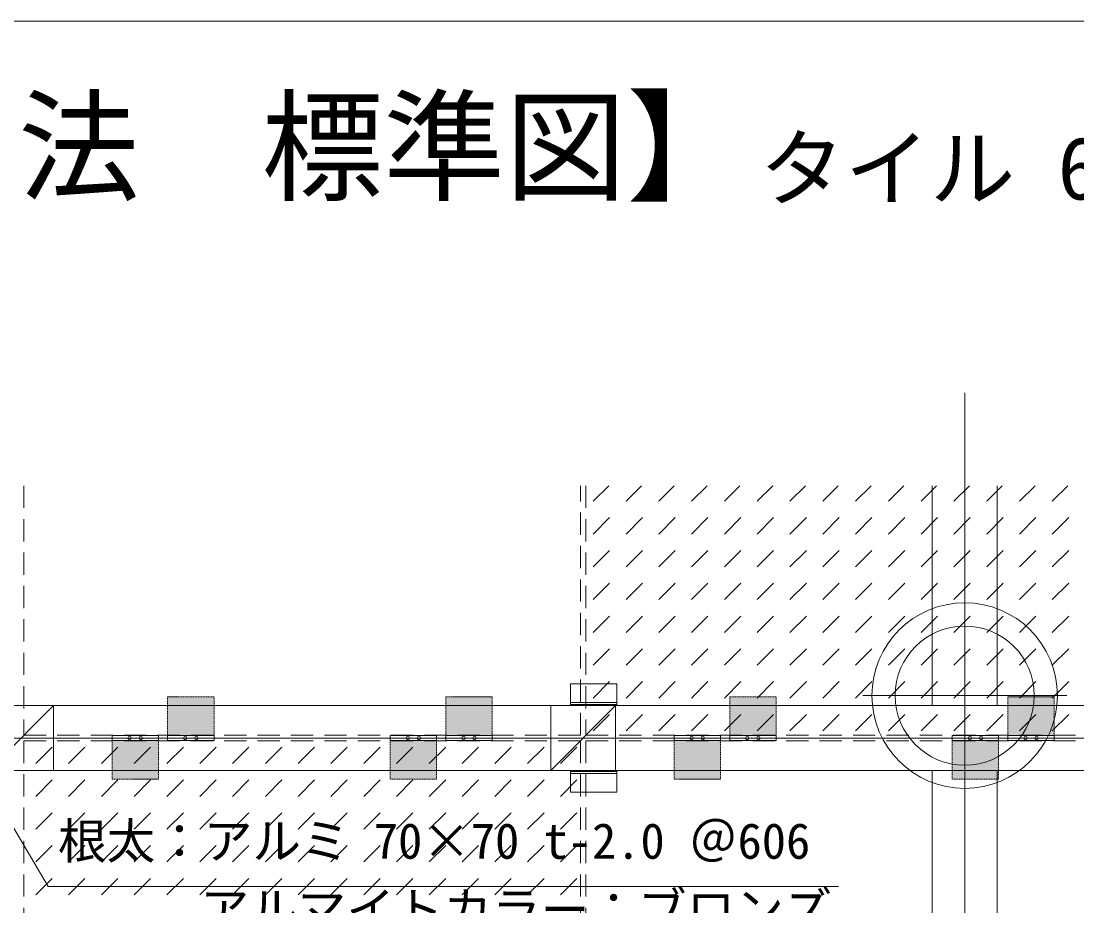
# Model space of a CAD drawing. Units: millimetres, scale not verified. Extents: x -4007 to 4007, y -2741 to 2832.
# Drawn here: x -3007 to -1869, y 1879 to 2832 of the extents above; entities that cross this region are included whole.
import ezdxf
from ezdxf.enums import TextEntityAlignment as Align

# ---------------------------------------------------------------- set-up
doc = ezdxf.new("R2010")
doc.units = ezdxf.units.MM
doc.header["$LTSCALE"] = 20
doc.linetypes.add('DASHED1', pattern=[1.8, 1.2, -0.6])
for name, color, linetype, lineweight in [('0-0_0-A01-枠A', 4, 'Continuous', 9), ('0-5_0', 7, 'Continuous', 9), ('0-8_A-B03-文字_書込_小', 7, 'Continuous', 9), ('0-9_A-E01-仕上太線', 5, 'Continuous', 9), ('0-A_0-A08-芯_他', 4, 'Continuous', 9), ('0-B_A-D08-下地_根太', 3, 'Continuous', 9), ('0-C_A-D09-金物_鋼材', 1, 'Continuous', 9), ('1-3_A-D08-下地_大引 補助', 1, 'Continuous', 9), ('1-4_A-D08-下地_大引', 6, 'Continuous', 9)]:
    doc.layers.add(name, color=color, linetype=linetype, lineweight=lineweight)
for name, color, linetype in [('0-6_A-B01-文字_タイトル室名', 2, 'Continuous'), ('0-D_A-D08-下地_束', 7, 'Continuous'), ('1-5_A-C04-見上げ_見え隠れ線', 7, 'Continuous')]:
    doc.layers.add(name, color=color, linetype=linetype)
doc.styles.add('ＭＳ ゴシック', font='')
doc.styles.get('ＭＳ ゴシック').set_extended_font_data('MS Gothic')

# ---------------------------------------------------------------- blocks, each defined once
blk = doc.blocks.new('waku')
at = {"layer": '0-0_0-A01-枠A'}
blk.add_line((396.67, 11513.33), (16423.33, 11513.33), dxfattribs=at)
blk = doc.blocks.new('アルミ束\u300070')
at = {"layer": '0-5_0'}
for p, q in [((-765, 500), (-765, -500)), ((-725, 500), (-725, -500)), ((725, 500), (725, -500)), ((765, 500), (765, -500))]:
    blk.add_line(p, q, dxfattribs=at)
for points in [[(-700, -500), (-1165, -500), (-1165, 500), (-700, 500)], [(700, 500), (1165, 500), (1165, -500), (700, -500)]]:
    blk.add_lwpolyline(points, dxfattribs=at)
blk = doc.blocks.new('プレートB-P')
at = {"layer": '0-5_0', "color": 4, "linetype": 'DASHED1'}
for p, q in [((-888, -500), (-888, 500)), ((-52, 500), (-888, 500)), ((-52, -500), (-888, -500))]:
    blk.add_line(p, q, dxfattribs=at)
at = {"layer": '0-5_0'}
for p, q in [((52, 500), (-52, 500)), ((52, -500), (52, 500))]:
    blk.add_line(p, q, dxfattribs=at)
blk.add_lwpolyline([(52, -500), (-52, -500), (-52, 500)], dxfattribs=at)
for centre in [(0, 120), (0, -120)]:
    blk.add_circle(centre, 36, dxfattribs=at)
at = {"layer": '0-5_0', "color": 4}
blk.add_solid([(-52, 500), (-52, -500), (-888, 500), (-888, -500)], dxfattribs=at)
blk = doc.blocks.new('G$CCEAFE53F')
at = {"layer": '0-5_0'}
for radius in [2000, 1500]:
    blk.add_circle((0, 0), radius, dxfattribs=at)
at = {"layer": '0-A_0-A08-芯_他'}
for p, q in [((0, 2200), (0, -2200)), ((-2200, 0), (2200, 0))]:
    blk.add_line(p, q, dxfattribs=at)
blk = doc.blocks.new('EPDM 70x70')
at = {"layer": '0-5_0'}
blk.add_line((-700, 700), (700, -700), dxfattribs=at)
blk.add_lwpolyline([(700, 700), (-700, 700), (-700, -700), (700, -700)], close=True, dxfattribs=at)

msp = doc.modelspace()

# ---------------------------------------------------------------- linework, layer by layer
at = {"layer": '0-8_A-B03-文字_書込_小'}
msp.add_lwpolyline([(-2125.8, 1899.64), (-2977.7, 1899.64), (-3055.35, 2030.66)], dxfattribs=at)
at = {"layer": '0-9_A-E01-仕上太線'}
for p, q in [((-2390.11, 2314.83), (-2373.38, 2331.56)), ((-2354.75, 2314.83), (-2338.02, 2331.56)), ((-2319.4, 2314.83), (-2302.67, 2331.56)), ((-2284.04, 2314.83), (-2267.31, 2331.56)), ((-2248.69, 2314.83), (-2231.96, 2331.56)), ((-2213.33, 2314.83), (-2196.6, 2331.56)), ((-2177.98, 2314.83), (-2161.25, 2331.56)), ((-2142.62, 2314.83), (-2125.89, 2331.56)), ((-2107.27, 2314.83), (-2090.54, 2331.56)), ((-2071.91, 2314.83), (-2055.18, 2331.56)), ((-2036.56, 2314.83), (-2019.83, 2331.56)), ((-2001.2, 2314.83), (-1984.47, 2331.56)), ((-1965.85, 2314.83), (-1949.11, 2331.56)), ((-1930.49, 2314.83), (-1913.76, 2331.56)), ((-1895.13, 2314.83), (-1878.4, 2331.56)), ((-2390.11, 2279.48), (-2372.43, 2297.16)), ((-2354.75, 2279.48), (-2337.08, 2297.16)), ((-2319.4, 2279.48), (-2301.72, 2297.16)), ((-2284.04, 2279.48), (-2266.37, 2297.16)), ((-2248.69, 2279.48), (-2231.01, 2297.16)), ((-2213.33, 2279.48), (-2195.65, 2297.16)), ((-2177.98, 2279.48), (-2160.3, 2297.16)), ((-2142.62, 2279.48), (-2124.94, 2297.16)), ((-2107.27, 2279.48), (-2089.59, 2297.16)), ((-2071.91, 2279.48), (-2054.23, 2297.16)), ((-2036.56, 2279.48), (-2018.88, 2297.16)), ((-2001.2, 2279.48), (-1983.52, 2297.16)), ((-1965.85, 2279.48), (-1948.17, 2297.16)), ((-1930.49, 2279.48), (-1912.81, 2297.16)), ((-1895.13, 2279.48), (-1877.46, 2297.16)), ((-2390.11, 2244.12), (-2372.43, 2261.8)), ((-2354.75, 2244.12), (-2337.08, 2261.8)), ((-2319.4, 2244.12), (-2301.72, 2261.8)), ((-2284.04, 2244.12), (-2266.37, 2261.8)), ((-2248.69, 2244.12), (-2231.01, 2261.8)), ((-2213.33, 2244.12), (-2195.65, 2261.8)), ((-2177.98, 2244.12), (-2160.3, 2261.8)), ((-2142.62, 2244.12), (-2124.94, 2261.8)), ((-2107.27, 2244.12), (-2089.59, 2261.8)), ((-2071.91, 2244.12), (-2054.23, 2261.8)), ((-2036.56, 2244.12), (-2018.88, 2261.8)), ((-2001.2, 2244.12), (-1983.52, 2261.8)), ((-1965.85, 2244.12), (-1948.17, 2261.8)), ((-1930.49, 2244.12), (-1912.81, 2261.8)), ((-1895.13, 2244.12), (-1877.46, 2261.8)), ((-2390.11, 2208.77), (-2372.43, 2226.44)), ((-2354.75, 2208.77), (-2337.08, 2226.44)), ((-2319.4, 2208.77), (-2301.72, 2226.44)), ((-2284.04, 2208.77), (-2266.37, 2226.44)), ((-2248.69, 2208.77), (-2231.01, 2226.44)), ((-2213.33, 2208.77), (-2195.65, 2226.44)), ((-2177.98, 2208.77), (-2160.3, 2226.44)), ((-2142.62, 2208.77), (-2124.94, 2226.44)), ((-2107.27, 2208.77), (-2089.59, 2226.44)), ((-2071.91, 2208.77), (-2054.23, 2226.44)), ((-2036.56, 2208.77), (-2018.88, 2226.44)), ((-2001.2, 2208.77), (-1983.52, 2226.44)), ((-1965.85, 2208.77), (-1948.17, 2226.44)), ((-1930.49, 2208.77), (-1912.81, 2226.44)), ((-1895.13, 2208.77), (-1877.46, 2226.44)), ((-2390.11, 2173.41), (-2372.43, 2191.09)), ((-2354.75, 2173.41), (-2337.08, 2191.09)), ((-2319.4, 2173.41), (-2301.72, 2191.09)), ((-2284.04, 2173.41), (-2266.37, 2191.09)), ((-2248.69, 2173.41), (-2231.01, 2191.09)), ((-2213.33, 2173.41), (-2195.65, 2191.09)), ((-2177.98, 2173.41), (-2160.3, 2191.09)), ((-2142.62, 2173.41), (-2124.94, 2191.09)), ((-2107.27, 2173.41), (-2089.59, 2191.09)), ((-2071.91, 2173.41), (-2054.23, 2191.09)), ((-2036.56, 2173.41), (-2018.88, 2191.09)), ((-2001.2, 2173.41), (-1983.52, 2191.09)), ((-1965.85, 2173.41), (-1948.17, 2191.09)), ((-1930.49, 2173.41), (-1912.81, 2191.09)), ((-1895.13, 2173.41), (-1877.46, 2191.09)), ((-2390.11, 2138.06), (-2372.43, 2155.73)), ((-2354.75, 2138.06), (-2337.08, 2155.73)), ((-2319.4, 2138.06), (-2301.72, 2155.73)), ((-2284.04, 2138.06), (-2266.37, 2155.73)), ((-2248.69, 2138.06), (-2231.01, 2155.73)), ((-2213.33, 2138.06), (-2195.65, 2155.73)), ((-2177.98, 2138.06), (-2160.3, 2155.73)), ((-2142.62, 2138.06), (-2124.94, 2155.73)), ((-2107.27, 2138.06), (-2089.59, 2155.73)), ((-2071.91, 2138.06), (-2054.23, 2155.73)), ((-2036.56, 2138.06), (-2018.88, 2155.73)), ((-2001.2, 2138.06), (-1983.52, 2155.73)), ((-1965.85, 2138.06), (-1948.17, 2155.73)), ((-1930.49, 2138.06), (-1912.81, 2155.73)), ((-1895.13, 2138.06), (-1877.46, 2155.73)), ((-2390.11, 2102.7), (-2372.43, 2120.38)), ((-2354.75, 2102.7), (-2337.08, 2120.38)), ((-2319.4, 2102.7), (-2301.72, 2120.38)), ((-2284.04, 2102.7), (-2266.37, 2120.38)), ((-2248.69, 2102.7), (-2231.01, 2120.38)), ((-2213.33, 2102.7), (-2195.65, 2120.38)), ((-2177.98, 2102.7), (-2160.3, 2120.38)), ((-2142.62, 2102.7), (-2124.94, 2120.38)), ((-2107.27, 2102.7), (-2089.59, 2120.38)), ((-2071.91, 2102.7), (-2054.23, 2120.38)), ((-2036.56, 2102.7), (-2018.88, 2120.38)), ((-2001.2, 2102.7), (-1983.52, 2120.38)), ((-1965.85, 2102.7), (-1948.17, 2120.38)), ((-1930.49, 2102.7), (-1912.81, 2120.38)), ((-1895.13, 2102.7), (-1877.46, 2120.38)), ((-2390.11, 2067.35), (-2372.43, 2085.02)), ((-2354.75, 2067.35), (-2337.08, 2085.02)), ((-2319.4, 2067.35), (-2301.72, 2085.02)), ((-2284.04, 2067.35), (-2266.37, 2085.02)), ((-2248.69, 2067.35), (-2231.01, 2085.02)), ((-2213.33, 2067.35), (-2195.65, 2085.02)), ((-2177.98, 2067.35), (-2160.3, 2085.02)), ((-2142.62, 2067.35), (-2124.94, 2085.02)), ((-2107.27, 2067.35), (-2089.59, 2085.02)), ((-2071.91, 2067.35), (-2054.23, 2085.02)), ((-2036.56, 2067.35), (-2018.88, 2085.02)), ((-2001.2, 2067.35), (-1983.52, 2085.02)), ((-1965.85, 2067.35), (-1948.17, 2085.02)), ((-1930.49, 2067.35), (-1912.81, 2085.02)), ((-1895.13, 2067.35), (-1877.46, 2085.02)), ((-2991.15, 2031.99), (-2973.47, 2049.67)), ((-2955.79, 2031.99), (-2938.12, 2049.67)), ((-2920.44, 2031.99), (-2902.76, 2049.67)), ((-2885.08, 2031.99), (-2867.41, 2049.67)), ((-2849.73, 2031.99), (-2832.05, 2049.67)), ((-2814.37, 2031.99), (-2796.7, 2049.67)), ((-2779.02, 2031.99), (-2761.34, 2049.67)), ((-2743.66, 2031.99), (-2725.98, 2049.67)), ((-2708.31, 2031.99), (-2690.63, 2049.67)), ((-2672.95, 2031.99), (-2655.27, 2049.67)), ((-2637.6, 2031.99), (-2619.92, 2049.67)), ((-2602.24, 2031.99), (-2584.56, 2049.67)), ((-2566.89, 2031.99), (-2549.21, 2049.67)), ((-2531.53, 2031.99), (-2513.85, 2049.67)), ((-2496.18, 2031.99), (-2478.5, 2049.67)), ((-2460.82, 2031.99), (-2443.14, 2049.67)), ((-2425.46, 2031.99), (-2407.79, 2049.67)), ((-2991.15, 1996.64), (-2973.47, 2014.31)), ((-2955.79, 1996.64), (-2938.12, 2014.31)), ((-2920.44, 1996.64), (-2902.76, 2014.31)), ((-2885.08, 1996.64), (-2867.41, 2014.31)), ((-2849.73, 1996.64), (-2832.05, 2014.31)), ((-2814.37, 1996.64), (-2796.7, 2014.31)), ((-2779.02, 1996.64), (-2761.34, 2014.31)), ((-2743.66, 1996.64), (-2725.98, 2014.31)), ((-2708.31, 1996.64), (-2690.63, 2014.31)), ((-2672.95, 1996.64), (-2655.27, 2014.31)), ((-2637.6, 1996.64), (-2619.92, 2014.31)), ((-2602.24, 1996.64), (-2584.56, 2014.31)), ((-2566.89, 1996.64), (-2549.21, 2014.31)), ((-2531.53, 1996.64), (-2513.85, 2014.31)), ((-2496.18, 1996.64), (-2478.5, 2014.31)), ((-2460.82, 1996.64), (-2443.14, 2014.31)), ((-2425.46, 1996.64), (-2407.79, 2014.31)), ((-2991.15, 1961.28), (-2973.47, 1978.96)), ((-2955.79, 1961.28), (-2938.12, 1978.96)), ((-2920.44, 1961.28), (-2902.76, 1978.96)), ((-2885.08, 1961.28), (-2867.41, 1978.96)), ((-2849.73, 1961.28), (-2832.05, 1978.96)), ((-2814.37, 1961.28), (-2796.7, 1978.96)), ((-2779.02, 1961.28), (-2761.34, 1978.96)), ((-2743.66, 1961.28), (-2725.98, 1978.96)), ((-2708.31, 1961.28), (-2690.63, 1978.96)), ((-2672.95, 1961.28), (-2655.27, 1978.96)), ((-2637.6, 1961.28), (-2619.92, 1978.96)), ((-2602.24, 1961.28), (-2584.56, 1978.96)), ((-2566.89, 1961.28), (-2549.21, 1978.96)), ((-2531.53, 1961.28), (-2513.85, 1978.96)), ((-2496.18, 1961.28), (-2478.5, 1978.96)), ((-2460.82, 1961.28), (-2443.14, 1978.96)), ((-2425.46, 1961.28), (-2407.79, 1978.96)), ((-2991.15, 1925.92), (-2973.47, 1943.6)), ((-2955.79, 1925.92), (-2938.12, 1943.6)), ((-2920.44, 1925.92), (-2902.76, 1943.6)), ((-2885.08, 1925.92), (-2867.41, 1943.6)), ((-2849.73, 1925.92), (-2832.05, 1943.6)), ((-2814.37, 1925.92), (-2796.7, 1943.6)), ((-2779.02, 1925.92), (-2761.34, 1943.6)), ((-2743.66, 1925.92), (-2725.98, 1943.6)), ((-2708.31, 1925.92), (-2690.63, 1943.6)), ((-2672.95, 1925.92), (-2655.27, 1943.6)), ((-2637.6, 1925.92), (-2619.92, 1943.6)), ((-2602.24, 1925.92), (-2584.56, 1943.6)), ((-2566.89, 1925.92), (-2549.21, 1943.6)), ((-2531.53, 1925.92), (-2513.85, 1943.6)), ((-2496.18, 1925.92), (-2478.5, 1943.6)), ((-2460.82, 1925.92), (-2443.14, 1943.6)), ((-2425.46, 1925.92), (-2407.79, 1943.6)), ((-2991.15, 1890.57), (-2973.47, 1908.25)), ((-2955.79, 1890.57), (-2938.12, 1908.25)), ((-2920.44, 1890.57), (-2902.76, 1908.25)), ((-2885.08, 1890.57), (-2867.41, 1908.25)), ((-2849.73, 1890.57), (-2832.05, 1908.25)), ((-2814.37, 1890.57), (-2796.7, 1908.25)), ((-2779.02, 1890.57), (-2761.34, 1908.25)), ((-2743.66, 1890.57), (-2725.98, 1908.25)), ((-2708.31, 1890.57), (-2690.63, 1908.25)), ((-2672.95, 1890.57), (-2655.27, 1908.25)), ((-2637.6, 1890.57), (-2619.92, 1908.25)), ((-2602.24, 1890.57), (-2584.56, 1908.25)), ((-2566.89, 1890.57), (-2549.21, 1908.25)), ((-2531.53, 1890.57), (-2513.85, 1908.25)), ((-2496.18, 1890.57), (-2478.5, 1908.25)), ((-2460.82, 1890.57), (-2443.14, 1908.25)), ((-2425.46, 1890.57), (-2407.79, 1908.25))]:
    msp.add_line(p, q, dxfattribs=at)
at = {"layer": '0-9_A-E01-仕上太線', "linetype": 'DASHED1'}
for points in [[(-3004, 2331.56), (-3004, 2062.56), (-2404, 2062.56), (-2404, 2331.56)], [(-2398, 2331.56), (-2398, 2062.56), (-1798, 2062.56), (-1798, 2331.56)]]:
    msp.add_lwpolyline(points, dxfattribs=at)
for points in [[(-3004, 1456.56), (-2404, 1456.56), (-2404, 2056.56), (-3004, 2056.56)], [(-2398, 1456.56), (-1798, 1456.56), (-1798, 2056.56), (-2398, 2056.56)]]:
    msp.add_lwpolyline(points, close=True, dxfattribs=at)
at = {"layer": '0-A_0-A08-芯_他'}
msp.add_line((-3748, 2059.56), (-448, 2059.56), dxfattribs=at)
at = {"layer": '0-B_A-D08-下地_根太'}
for p, q in [((-3699.14, 2094.56), (-586, 2094.56)), ((-3699.14, 2024.56), (-586, 2024.56))]:
    msp.add_line(p, q, dxfattribs=at)
at = {"layer": '1-3_A-D08-下地_大引 補助'}
msp.add_line((-1989.57, 779.56), (-1989.57, 2431.56), dxfattribs=at)
at = {"layer": '1-4_A-D08-下地_大引'}
for p, q in [((-2024.57, 2094.56), (-2024.57, 2331.56)), ((-1954.57, 2094.56), (-1954.57, 2331.56)), ((-2024.57, 1771.56), (-2024.57, 2024.56)), ((-1954.57, 1771.56), (-1954.57, 2024.56))]:
    msp.add_line(p, q, dxfattribs=at)

# ---------------------------------------------------------------- block references
at = {"layer": '0-0_0-A01-枠A', "xscale": 0.5, "yscale": 0.5}
msp.add_blockref('waku', (-4205, -2924.31), dxfattribs=at)
at = {"layer": '0-C_A-D09-金物_鋼材', "xscale": 0.05, "yscale": 0.05}
for name, p, rotation in [('プレートB-P', (-2824, 2059.56), 270), ('プレートB-P', (-2524, 2059.56), 270), ('プレートB-P', (-2218, 2059.56), 270), ('プレートB-P', (-1918, 2059.56), 270), ('EPDM 70x70', (-3007, 2059.56), 90), ('EPDM 70x70', (-2401, 2059.56), 90), ('プレートB-P', (-2884, 2059.56), 90), ('プレートB-P', (-2584, 2059.56), 90), ('プレートB-P', (-2278, 2059.56), 90), ('プレートB-P', (-1978, 2059.56), 90)]:
    msp.add_blockref(name, p, dxfattribs=dict(at, rotation=rotation))
at = {"layer": '0-D_A-D08-下地_束', "xscale": 0.05, "yscale": 0.05, "rotation": 270}
msp.add_blockref('アルミ束\u300070', (-2389.57, 2059.56), dxfattribs=at)
at = {"layer": '1-5_A-C04-見上げ_見え隠れ線', "xscale": 0.05, "yscale": 0.05}
msp.add_blockref('G$CCEAFE53F', (-1989.57, 2105.31), dxfattribs=at)

# ---------------------------------------------------------------- texts
at = {"layer": '0-6_A-B01-文字_タイトル室名', "style": 'ＭＳ ゴシック'}
for s, height, p in [('【FSビス留工法\u3000標準図】', 96.19, (-3797.16, 2620.1)), ('タイル 600㎜×600㎜×厚20㎜', 67.35, (-2210.77, 2619.87))]:
    msp.add_text(s, height=height, dxfattribs=at).set_placement(p, align=Align.BOTTOM_LEFT)
at = {"layer": '0-8_A-B03-文字_書込_小', "style": 'ＭＳ ゴシック'}
for s, p in [('根太：アルミ 70×70 t-2.0 ＠606', (-2967.25, 1917.87)), ('アルマイトカラー：ブロンズ', (-2813.63, 1843.77))]:
    msp.add_text(s, height=38.42, dxfattribs=at).set_placement(p, align=Align.BOTTOM_LEFT)

doc.saveas('drawing.dxf')
